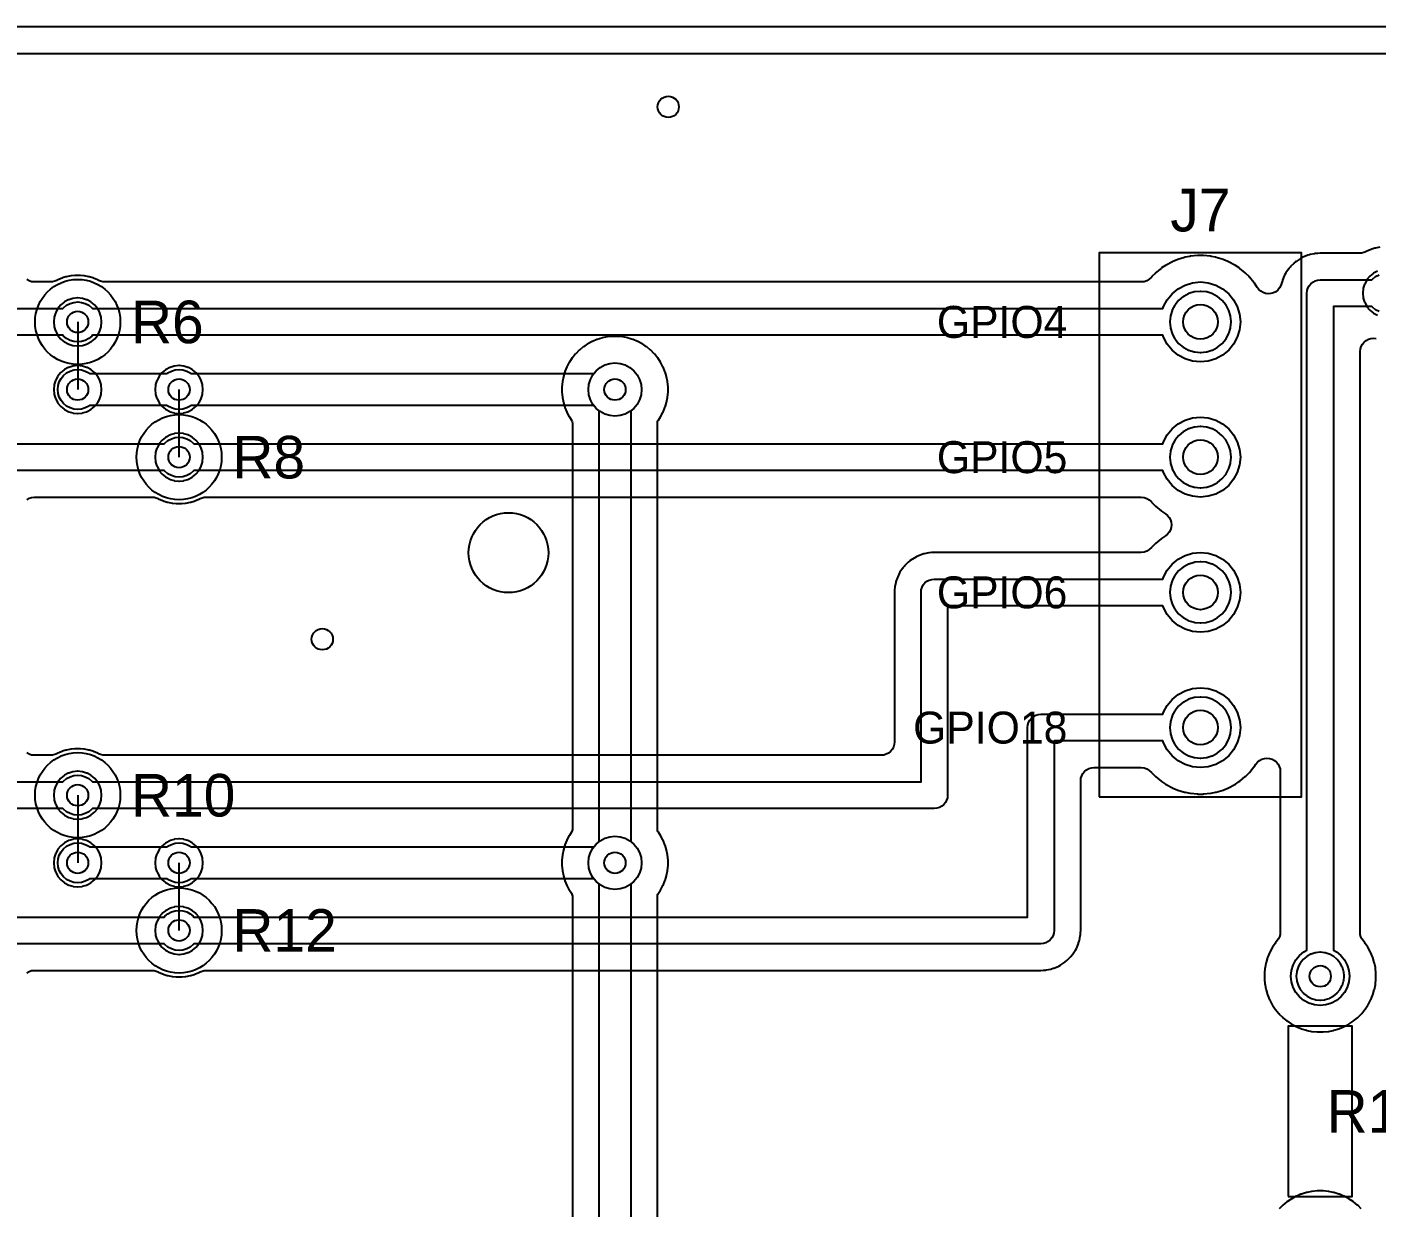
# Model space of a CAD drawing. Header units: millimetres. Extents: x 0 to 159, y -7 to 96.
# Drawn here: x 53.9 to 104.6, y 49.7 to 94 of the extents above; entities that cross this region are included whole.
import ezdxf
from ezdxf.enums import TextEntityAlignment as Align

# ---------------------------------------------------------------- set-up
doc = ezdxf.new("R2010")
doc.units = ezdxf.units.MM
for name, color, linetype in [('ALIGN_3P0', 6, 'CONTINUOUS'), ('COPPER_BOTTOM', 4, 'CONTINUOUS'), ('COPPER_TOP', 1, 'CONTINUOUS'), ('DRILL_0P8', 5, 'CONTINUOUS'), ('DRILL_1P3', 5, 'CONTINUOUS'), ('OUTLINE', 7, 'CONTINUOUS'), ('SILK', 3, 'CONTINUOUS')]:
    doc.layers.add(name, color=color, linetype=linetype)

msp = doc.modelspace()

# ---------------------------------------------------------------- linework, layer by layer
at = {"layer": 'ALIGN_3P0'}
msp.add_circle((72, 74.25), 1.5, dxfattribs=at)
at = {"layer": 'COPPER_BOTTOM'}
for points in [[(38.81, 93), (106.31, 93)], [(104.744, 85.728), (104.575, 85.695), (104.552, 85.689), (104.434, 85.653), (104.411, 85.645), (104.253, 85.58), (104.231, 85.569), (104.212, 85.559), (104.137, 85.527), (104.058, 85.507), (103.976, 85.5), (102.506, 85.5), (102.494, 85.5), (102.408, 85.495), (102.396, 85.495), (102.317, 85.487), (102.292, 85.483), (102.124, 85.45), (102.1, 85.444), (102.03, 85.422), (102.007, 85.414), (101.849, 85.349), (101.826, 85.338), (101.762, 85.303), (101.741, 85.291), (101.598, 85.196), (101.578, 85.181), (101.522, 85.134), (101.503, 85.118), (101.382, 84.997), (101.366, 84.978), (101.319, 84.922), (101.304, 84.902), (101.209, 84.759), (101.197, 84.738), (101.162, 84.674), (101.151, 84.651), (101.086, 84.493), (101.078, 84.47), (101.056, 84.4), (101.047, 84.364), (101.046, 84.364), (101.022, 84.283), (100.974, 84.195), (100.91, 84.119), (100.831, 84.056), (100.742, 84.011), (100.646, 83.984), (100.546, 83.977), (100.447, 83.99), (100.352, 84.022), (100.266, 84.072), (100.191, 84.139), (100.132, 84.219), (100.122, 84.235), (100.027, 84.378), (100.012, 84.397), (99.841, 84.606), (99.825, 84.624), (99.704, 84.745), (99.686, 84.761), (99.477, 84.932), (99.458, 84.947), (99.315, 85.042), (99.294, 85.055), (99.056, 85.182), (99.034, 85.192), (98.876, 85.258), (98.853, 85.266), (98.595, 85.345), (98.571, 85.351), (98.403, 85.384), (98.378, 85.388), (98.11, 85.414), (98.086, 85.415), (97.914, 85.415), (97.89, 85.414), (97.622, 85.388), (97.597, 85.384), (97.429, 85.351), (97.405, 85.345), (97.147, 85.266), (97.124, 85.258), (96.966, 85.192), (96.944, 85.182), (96.706, 85.055), (96.685, 85.042), (96.542, 84.947), (96.523, 84.932), (96.314, 84.761), (96.296, 84.745), (96.175, 84.624), (96.159, 84.606), (96.156, 84.603), (96.077, 84.526), (95.984, 84.468), (95.879, 84.432), (95.77, 84.42), (56.834, 84.42), (56.752, 84.427), (56.673, 84.447), (56.598, 84.479), (56.579, 84.489), (56.557, 84.5), (56.399, 84.565), (56.376, 84.573), (56.258, 84.609), (56.235, 84.615), (56.066, 84.648), (56.042, 84.652), (55.92, 84.664), (55.896, 84.665), (55.724, 84.665), (55.7, 84.664), (55.578, 84.652), (55.554, 84.648), (55.385, 84.615), (55.362, 84.609), (55.244, 84.573), (55.221, 84.565), (55.063, 84.5), (55.041, 84.489), (55.022, 84.479), (54.947, 84.447), (54.868, 84.427), (54.786, 84.42), (54.181, 84.42), (54.081, 84.43), (53.985, 84.46), (53.897, 84.509)], [(104.713, 83.307), (104.583, 83.376), (104.47, 83.47), (104.445, 83.5), (103, 83.5), (103, 59.314), (103.111, 59.255), (103.278, 59.118), (103.415, 58.951), (103.516, 58.761), (103.579, 58.555), (103.6, 58.34), (103.579, 58.125), (103.516, 57.919), (103.415, 57.729), (103.278, 57.562), (103.111, 57.425), (102.921, 57.324), (102.715, 57.261), (102.5, 57.24), (102.285, 57.261), (102.079, 57.324), (101.889, 57.425), (101.722, 57.562), (101.585, 57.729), (101.484, 57.919), (101.421, 58.125), (101.4, 58.34), (101.421, 58.555), (101.484, 58.761), (101.585, 58.951), (101.722, 59.118), (101.889, 59.255), (102, 59.314), (102, 84), (102.01, 84.098), (102.038, 84.191), (102.084, 84.278), (102.146, 84.354), (102.222, 84.416), (102.309, 84.462), (102.402, 84.49), (102.5, 84.5), (104.445, 84.5), (104.47, 84.53), (104.583, 84.624), (104.713, 84.693)], [(52.555, 83.42), (55.255, 83.42), (55.28, 83.45), (55.393, 83.544), (55.523, 83.613), (55.664, 83.656), (55.81, 83.67), (55.956, 83.656), (56.097, 83.613), (56.227, 83.544), (56.34, 83.45), (56.365, 83.42), (96.592, 83.42), (96.614, 83.494), (96.753, 83.753), (96.939, 83.981), (97.167, 84.167), (97.426, 84.306), (97.707, 84.391), (98, 84.42), (98.293, 84.391), (98.574, 84.306), (98.833, 84.167), (99.061, 83.981), (99.247, 83.753), (99.386, 83.494), (99.471, 83.213), (99.5, 82.92), (99.471, 82.627), (99.386, 82.346), (99.247, 82.087), (99.061, 81.859), (98.833, 81.673), (98.574, 81.534), (98.293, 81.449), (98, 81.42), (97.707, 81.449), (97.426, 81.534), (97.167, 81.673), (96.939, 81.859), (96.753, 82.087), (96.614, 82.346), (96.592, 82.42), (56.365, 82.42), (56.34, 82.39), (56.227, 82.296), (56.097, 82.227), (55.956, 82.184), (55.81, 82.17), (55.664, 82.184), (55.523, 82.227), (55.393, 82.296), (55.28, 82.39), (55.255, 82.42), (52.555, 82.42)], [(53.897, 58.471), (53.985, 58.52), (54.081, 58.55), (54.181, 58.56), (58.596, 58.56), (58.678, 58.553), (58.757, 58.533), (58.832, 58.501), (58.851, 58.491), (58.873, 58.48), (59.031, 58.415), (59.054, 58.407), (59.172, 58.371), (59.195, 58.365), (59.364, 58.332), (59.388, 58.328), (59.51, 58.316), (59.534, 58.315), (59.706, 58.315), (59.73, 58.316), (59.852, 58.328), (59.876, 58.332), (60.045, 58.365), (60.068, 58.371), (60.186, 58.407), (60.209, 58.415), (60.367, 58.48), (60.389, 58.491), (60.408, 58.501), (60.483, 58.533), (60.562, 58.553), (60.644, 58.56), (91.994, 58.56), (92.006, 58.56), (92.092, 58.565), (92.104, 58.565), (92.183, 58.573), (92.208, 58.577), (92.376, 58.61), (92.4, 58.616), (92.47, 58.638), (92.493, 58.646), (92.651, 58.711), (92.674, 58.722), (92.738, 58.757), (92.759, 58.769), (92.902, 58.864), (92.922, 58.879), (92.978, 58.926), (92.997, 58.942), (93.118, 59.063), (93.134, 59.082), (93.181, 59.138), (93.196, 59.158), (93.291, 59.301), (93.303, 59.322), (93.338, 59.386), (93.349, 59.409), (93.414, 59.567), (93.422, 59.59), (93.444, 59.66), (93.45, 59.684), (93.483, 59.852), (93.487, 59.877), (93.495, 59.956), (93.495, 59.968), (93.5, 60.054), (93.5, 60.066), (93.5, 65.68), (93.51, 65.778), (93.538, 65.871), (93.584, 65.958), (93.646, 66.034), (93.722, 66.096), (93.809, 66.142), (93.902, 66.17), (94, 66.18), (95.77, 66.18), (95.879, 66.168), (95.984, 66.132), (96.077, 66.074), (96.156, 65.997), (96.159, 65.994), (96.175, 65.976), (96.296, 65.855), (96.314, 65.839), (96.523, 65.668), (96.542, 65.653), (96.685, 65.558), (96.706, 65.545), (96.944, 65.418), (96.966, 65.408), (97.124, 65.342), (97.147, 65.334), (97.405, 65.255), (97.429, 65.249), (97.597, 65.216), (97.622, 65.212), (97.89, 65.186), (97.914, 65.185), (98.086, 65.185), (98.11, 65.186), (98.378, 65.212), (98.403, 65.216), (98.571, 65.249), (98.595, 65.255), (98.853, 65.334), (98.876, 65.342), (99.034, 65.408), (99.056, 65.418), (99.294, 65.545), (99.315, 65.558), (99.458, 65.653), (99.477, 65.668), (99.686, 65.839), (99.704, 65.855), (99.825, 65.976), (99.841, 65.994), (100.012, 66.203), (100.027, 66.222), (100.084, 66.308), (100.146, 66.384), (100.222, 66.446), (100.309, 66.492), (100.402, 66.521), (100.5, 66.53), (100.598, 66.521), (100.691, 66.492), (100.778, 66.446), (100.854, 66.384), (100.916, 66.308), (100.962, 66.222), (100.99, 66.128), (101, 66.03), (101, 59.993), (100.993, 59.908), (100.971, 59.825), (100.935, 59.747), (100.887, 59.676), (100.82, 59.595), (100.806, 59.575), (100.71, 59.433), (100.698, 59.412), (100.608, 59.243), (100.597, 59.221), (100.531, 59.063), (100.523, 59.039), (100.468, 58.857), (100.462, 58.833), (100.428, 58.665), (100.425, 58.64), (100.406, 58.45), (100.405, 58.426), (100.405, 58.254), (100.406, 58.23), (100.425, 58.04), (100.428, 58.015), (100.462, 57.847), (100.468, 57.823), (100.523, 57.641), (100.531, 57.617), (100.597, 57.459), (100.608, 57.437), (100.698, 57.268), (100.71, 57.247), (100.806, 57.105), (100.82, 57.085), (100.941, 56.937), (100.958, 56.919), (101.079, 56.798), (101.097, 56.781), (101.245, 56.66), (101.265, 56.646), (101.407, 56.55), (101.428, 56.538), (101.597, 56.448), (101.619, 56.437), (101.777, 56.371), (101.801, 56.363), (101.983, 56.308), (102.007, 56.302), (102.175, 56.268), (102.2, 56.265), (102.39, 56.246), (102.414, 56.245), (102.586, 56.245), (102.61, 56.246), (102.8, 56.265), (102.825, 56.268), (102.993, 56.302), (103.017, 56.308), (103.199, 56.363), (103.223, 56.371), (103.381, 56.437), (103.403, 56.448), (103.572, 56.538), (103.593, 56.55), (103.735, 56.646), (103.755, 56.66), (103.903, 56.781), (103.921, 56.798), (104.042, 56.919), (104.059, 56.937), (104.18, 57.085), (104.194, 57.105), (104.29, 57.247), (104.302, 57.268), (104.392, 57.437), (104.403, 57.459), (104.469, 57.617), (104.477, 57.641), (104.532, 57.823), (104.538, 57.847), (104.572, 58.015), (104.575, 58.04), (104.594, 58.23), (104.595, 58.254), (104.595, 58.426), (104.594, 58.45), (104.575, 58.64), (104.572, 58.665), (104.538, 58.833), (104.532, 58.857), (104.477, 59.039), (104.469, 59.063), (104.403, 59.221), (104.392, 59.243), (104.302, 59.412), (104.29, 59.433), (104.194, 59.575), (104.18, 59.595), (104.113, 59.676), (104.065, 59.747), (104.029, 59.825), (104.007, 59.908), (104, 59.993), (104, 81.81), (104.01, 81.908), (104.038, 82.002), (104.084, 82.088), (104.146, 82.164), (104.222, 82.226), (104.309, 82.272), (104.402, 82.301), (104.5, 82.31), (104.598, 82.301)], [(52.555, 78.34), (59.065, 78.34), (59.09, 78.37), (59.203, 78.464), (59.333, 78.533), (59.474, 78.576), (59.62, 78.59), (59.766, 78.576), (59.907, 78.533), (60.037, 78.464), (60.15, 78.37), (60.175, 78.34), (96.592, 78.34), (96.614, 78.414), (96.753, 78.673), (96.939, 78.901), (97.167, 79.087), (97.426, 79.226), (97.707, 79.311), (98, 79.34), (98.293, 79.311), (98.574, 79.226), (98.833, 79.087), (99.061, 78.901), (99.247, 78.673), (99.386, 78.414), (99.471, 78.133), (99.5, 77.84), (99.471, 77.547), (99.386, 77.266), (99.247, 77.007), (99.061, 76.779), (98.833, 76.593), (98.574, 76.454), (98.293, 76.369), (98, 76.34), (97.707, 76.369), (97.426, 76.454), (97.167, 76.593), (96.939, 76.779), (96.753, 77.007), (96.614, 77.266), (96.592, 77.34), (60.175, 77.34), (60.15, 77.31), (60.037, 77.216), (59.907, 77.147), (59.766, 77.104), (59.62, 77.09), (59.474, 77.104), (59.333, 77.147), (59.203, 77.216), (59.09, 77.31), (59.065, 77.34), (52.555, 77.34)], [(53.897, 76.251), (53.985, 76.3), (54.081, 76.33), (54.181, 76.34), (58.596, 76.34), (58.678, 76.333), (58.757, 76.313), (58.832, 76.281), (58.851, 76.271), (58.873, 76.26), (59.031, 76.195), (59.054, 76.187), (59.172, 76.151), (59.195, 76.145), (59.364, 76.112), (59.388, 76.108), (59.51, 76.096), (59.534, 76.095), (59.706, 76.095), (59.73, 76.096), (59.852, 76.108), (59.876, 76.112), (60.045, 76.145), (60.068, 76.151), (60.186, 76.187), (60.209, 76.195), (60.367, 76.26), (60.389, 76.271), (60.408, 76.281), (60.483, 76.313), (60.562, 76.333), (60.644, 76.34), (95.77, 76.34), (95.879, 76.328), (95.984, 76.292), (96.077, 76.234), (96.156, 76.157), (96.159, 76.154), (96.175, 76.136), (96.296, 76.015), (96.314, 75.999), (96.523, 75.828), (96.542, 75.813), (96.688, 75.716), (96.764, 75.654), (96.826, 75.578), (96.872, 75.491), (96.901, 75.398), (96.91, 75.3), (96.901, 75.202), (96.872, 75.109), (96.826, 75.022), (96.764, 74.946), (96.688, 74.884), (96.542, 74.787), (96.523, 74.772), (96.314, 74.601), (96.296, 74.585), (96.175, 74.464), (96.159, 74.446), (96.156, 74.443), (96.077, 74.366), (95.984, 74.308), (95.879, 74.272), (95.77, 74.26), (88.006, 74.26), (87.994, 74.26), (87.908, 74.255), (87.896, 74.255), (87.817, 74.247), (87.792, 74.243), (87.624, 74.21), (87.6, 74.204), (87.53, 74.182), (87.507, 74.174), (87.349, 74.109), (87.326, 74.098), (87.262, 74.063), (87.241, 74.051), (87.098, 73.956), (87.078, 73.941), (87.022, 73.894), (87.003, 73.878), (86.882, 73.757), (86.866, 73.738), (86.819, 73.682), (86.804, 73.662), (86.709, 73.519), (86.697, 73.498), (86.662, 73.434), (86.651, 73.411), (86.586, 73.253), (86.578, 73.23), (86.556, 73.16), (86.55, 73.136), (86.517, 72.968), (86.513, 72.943), (86.505, 72.864), (86.505, 72.852), (86.5, 72.766), (86.5, 72.754), (86.5, 67.14), (86.49, 67.042), (86.462, 66.949), (86.416, 66.862), (86.354, 66.786), (86.278, 66.724), (86.191, 66.678), (86.098, 66.65), (86, 66.64), (56.834, 66.64), (56.752, 66.647), (56.673, 66.667), (56.598, 66.699), (56.579, 66.709), (56.557, 66.72), (56.399, 66.785), (56.376, 66.793), (56.258, 66.829), (56.235, 66.835), (56.066, 66.868), (56.042, 66.872), (55.92, 66.884), (55.896, 66.885), (55.724, 66.885), (55.7, 66.884), (55.578, 66.872), (55.554, 66.868), (55.385, 66.835), (55.362, 66.829), (55.244, 66.793), (55.221, 66.785), (55.063, 66.72), (55.041, 66.709), (55.022, 66.699), (54.947, 66.667), (54.868, 66.647), (54.786, 66.64), (54.181, 66.64), (54.081, 66.65), (53.985, 66.68), (53.897, 66.729)], [(52.555, 65.64), (55.255, 65.64), (55.28, 65.67), (55.393, 65.764), (55.523, 65.833), (55.664, 65.876), (55.81, 65.89), (55.956, 65.876), (56.097, 65.833), (56.227, 65.764), (56.34, 65.67), (56.365, 65.64), (87.5, 65.64), (87.5, 72.76), (87.51, 72.858), (87.538, 72.951), (87.584, 73.038), (87.646, 73.114), (87.722, 73.176), (87.809, 73.222), (87.902, 73.25), (88, 73.26), (96.592, 73.26), (96.614, 73.334), (96.753, 73.593), (96.939, 73.821), (97.167, 74.007), (97.426, 74.146), (97.707, 74.231), (98, 74.26), (98.293, 74.231), (98.574, 74.146), (98.833, 74.007), (99.061, 73.821), (99.247, 73.593), (99.386, 73.334), (99.471, 73.053), (99.5, 72.76), (99.471, 72.467), (99.386, 72.186), (99.247, 71.927), (99.061, 71.699), (98.833, 71.513), (98.574, 71.374), (98.293, 71.289), (98, 71.26), (97.707, 71.289), (97.426, 71.374), (97.167, 71.513), (96.939, 71.699), (96.753, 71.927), (96.614, 72.186), (96.592, 72.26), (88.5, 72.26), (88.5, 65.14), (88.49, 65.042), (88.462, 64.949), (88.416, 64.862), (88.354, 64.786), (88.278, 64.724), (88.191, 64.678), (88.098, 64.65), (88, 64.64), (56.365, 64.64), (56.34, 64.61), (56.227, 64.516), (56.097, 64.447), (55.956, 64.404), (55.81, 64.39), (55.664, 64.404), (55.523, 64.447), (55.393, 64.516), (55.28, 64.61), (55.255, 64.64), (52.555, 64.64)], [(52.555, 60.56), (59.065, 60.56), (59.09, 60.59), (59.203, 60.684), (59.333, 60.753), (59.474, 60.796), (59.62, 60.81), (59.766, 60.796), (59.907, 60.753), (60.037, 60.684), (60.15, 60.59), (60.175, 60.56), (91.5, 60.56), (91.5, 67.68), (91.51, 67.778), (91.538, 67.871), (91.584, 67.958), (91.646, 68.034), (91.722, 68.096), (91.809, 68.142), (91.902, 68.17), (92, 68.18), (96.592, 68.18), (96.614, 68.254), (96.753, 68.513), (96.939, 68.741), (97.167, 68.927), (97.426, 69.066), (97.707, 69.151), (98, 69.18), (98.293, 69.151), (98.574, 69.066), (98.833, 68.927), (99.061, 68.741), (99.247, 68.513), (99.386, 68.254), (99.471, 67.973), (99.5, 67.68), (99.471, 67.387), (99.386, 67.106), (99.247, 66.847), (99.061, 66.619), (98.833, 66.433), (98.574, 66.294), (98.293, 66.209), (98, 66.18), (97.707, 66.209), (97.426, 66.294), (97.167, 66.433), (96.939, 66.619), (96.753, 66.847), (96.614, 67.106), (96.592, 67.18), (92.5, 67.18), (92.5, 60.06), (92.49, 59.962), (92.462, 59.869), (92.416, 59.782), (92.354, 59.706), (92.278, 59.644), (92.191, 59.598), (92.098, 59.57), (92, 59.56), (60.175, 59.56), (60.15, 59.53), (60.037, 59.436), (59.907, 59.367), (59.766, 59.324), (59.62, 59.31), (59.474, 59.324), (59.333, 59.367), (59.203, 59.436), (59.09, 59.53), (59.065, 59.56), (52.555, 59.56)], [(104.042, 49.601), (103.921, 49.722), (103.903, 49.739), (103.755, 49.86), (103.735, 49.874), (103.593, 49.97), (103.572, 49.982), (103.403, 50.072), (103.381, 50.083), (103.223, 50.149), (103.199, 50.157), (103.017, 50.212), (102.993, 50.218), (102.825, 50.252), (102.8, 50.255), (102.61, 50.274), (102.586, 50.275), (102.414, 50.275), (102.39, 50.274), (102.2, 50.255), (102.175, 50.252), (102.007, 50.218), (101.983, 50.212), (101.801, 50.157), (101.777, 50.149), (101.619, 50.083), (101.597, 50.072), (101.428, 49.982), (101.407, 49.97), (101.265, 49.874), (101.245, 49.86), (101.097, 49.739), (101.079, 49.722), (100.958, 49.601)]]:
    msp.add_lwpolyline(points, dxfattribs=at)
for points in [[(55.523, 79.687), (55.393, 79.756), (55.28, 79.85), (55.186, 79.963), (55.117, 80.093), (55.074, 80.234), (55.06, 80.38), (55.074, 80.526), (55.117, 80.667), (55.186, 80.797), (55.28, 80.91), (55.393, 81.004), (55.523, 81.073), (55.664, 81.116), (55.81, 81.13), (55.956, 81.116), (56.097, 81.073), (56.227, 81.004), (56.255, 80.98), (59.175, 80.98), (59.203, 81.004), (59.333, 81.073), (59.474, 81.116), (59.62, 81.13), (59.766, 81.116), (59.907, 81.073), (60.037, 81.004), (60.065, 80.98), (75.205, 80.98), (75.293, 81.087), (75.444, 81.211), (75.617, 81.304), (75.805, 81.361), (76, 81.38), (76.195, 81.361), (76.383, 81.304), (76.556, 81.211), (76.707, 81.087), (76.831, 80.936), (76.924, 80.763), (76.981, 80.575), (77, 80.38), (76.981, 80.185), (76.924, 79.997), (76.831, 79.824), (76.707, 79.673), (76.556, 79.549), (76.383, 79.456), (76.195, 79.399), (76, 79.38), (75.805, 79.399), (75.617, 79.456), (75.444, 79.549), (75.293, 79.673), (75.205, 79.78), (60.065, 79.78), (60.037, 79.756), (59.907, 79.687), (59.766, 79.644), (59.62, 79.63), (59.474, 79.644), (59.333, 79.687), (59.203, 79.756), (59.175, 79.78), (56.255, 79.78), (56.227, 79.756), (56.097, 79.687), (55.956, 79.644), (55.81, 79.63), (55.664, 79.644)], [(55.523, 61.907), (55.393, 61.976), (55.28, 62.07), (55.186, 62.183), (55.117, 62.313), (55.074, 62.454), (55.06, 62.6), (55.074, 62.746), (55.117, 62.887), (55.186, 63.017), (55.28, 63.13), (55.393, 63.224), (55.523, 63.293), (55.664, 63.336), (55.81, 63.35), (55.956, 63.336), (56.097, 63.293), (56.227, 63.224), (56.255, 63.2), (59.175, 63.2), (59.203, 63.224), (59.333, 63.293), (59.474, 63.336), (59.62, 63.35), (59.766, 63.336), (59.907, 63.293), (60.037, 63.224), (60.065, 63.2), (75.205, 63.2), (75.293, 63.307), (75.444, 63.431), (75.617, 63.524), (75.805, 63.581), (76, 63.6), (76.195, 63.581), (76.383, 63.524), (76.556, 63.431), (76.707, 63.307), (76.831, 63.156), (76.924, 62.983), (76.981, 62.795), (77, 62.6), (76.981, 62.405), (76.924, 62.217), (76.831, 62.044), (76.707, 61.893), (76.556, 61.769), (76.383, 61.676), (76.195, 61.619), (76, 61.6), (75.805, 61.619), (75.617, 61.676), (75.444, 61.769), (75.293, 61.893), (75.205, 62), (60.065, 62), (60.037, 61.976), (59.907, 61.907), (59.766, 61.864), (59.62, 61.85), (59.474, 61.864), (59.333, 61.907), (59.203, 61.976), (59.175, 62), (56.255, 62), (56.227, 61.976), (56.097, 61.907), (55.956, 61.864), (55.81, 61.85), (55.664, 61.864)]]:
    msp.add_lwpolyline(points, close=True, dxfattribs=at)
at = {"layer": 'COPPER_TOP'}
for points in [[(142.8, 1), (1.2, 1), (1.161, 1.004), (1.123, 1.015), (1.089, 1.034), (1.059, 1.059), (1.034, 1.089), (1.015, 1.123), (1.004, 1.161), (1, 1.2), (1, 92.8), (1.004, 92.839), (1.015, 92.877), (1.034, 92.911), (1.059, 92.941), (1.089, 92.966), (1.123, 92.985), (1.161, 92.996), (1.2, 93), (106.61, 93)], [(104.647, 84.827), (104.509, 84.753), (104.492, 84.742), (104.371, 84.643), (104.357, 84.629), (104.258, 84.508), (104.247, 84.491), (104.173, 84.353), (104.166, 84.335), (104.12, 84.185), (104.116, 84.166), (104.101, 84.01), (104.101, 83.99), (104.116, 83.834), (104.12, 83.815), (104.166, 83.665), (104.173, 83.647), (104.247, 83.509), (104.258, 83.492), (104.357, 83.371), (104.371, 83.357), (104.492, 83.258), (104.509, 83.247), (104.647, 83.173)], [(77.6, 36.357), (77.6, 61.343), (77.604, 61.382), (77.615, 61.419), (77.634, 61.454), (77.711, 61.569), (77.716, 61.577), (77.803, 61.742), (77.808, 61.75), (77.879, 61.922), (77.882, 61.932), (77.936, 62.11), (77.939, 62.119), (77.975, 62.302), (77.976, 62.312), (77.995, 62.497), (77.995, 62.507), (77.995, 62.693), (77.995, 62.703), (77.976, 62.888), (77.975, 62.898), (77.939, 63.081), (77.936, 63.09), (77.882, 63.268), (77.879, 63.278), (77.808, 63.45), (77.803, 63.458), (77.716, 63.623), (77.711, 63.631), (77.634, 63.746), (77.615, 63.781), (77.604, 63.818), (77.6, 63.857), (77.6, 79.123), (77.604, 79.162), (77.615, 79.199), (77.634, 79.234), (77.711, 79.349), (77.716, 79.357), (77.803, 79.522), (77.808, 79.53), (77.879, 79.702), (77.882, 79.712), (77.936, 79.89), (77.939, 79.899), (77.975, 80.082), (77.976, 80.092), (77.995, 80.277), (77.995, 80.287), (77.995, 80.473), (77.995, 80.483), (77.976, 80.668), (77.975, 80.678), (77.939, 80.861), (77.936, 80.87), (77.882, 81.048), (77.879, 81.058), (77.808, 81.23), (77.803, 81.238), (77.716, 81.403), (77.711, 81.411), (77.607, 81.566), (77.601, 81.574), (77.483, 81.718), (77.477, 81.725), (77.345, 81.857), (77.338, 81.863), (77.194, 81.981), (77.186, 81.987), (77.031, 82.091), (77.023, 82.096), (76.858, 82.183), (76.85, 82.188), (76.678, 82.259), (76.668, 82.262), (76.49, 82.316), (76.481, 82.319), (76.298, 82.355), (76.288, 82.356), (76.103, 82.375), (76.093, 82.375), (75.907, 82.375), (75.897, 82.375), (75.712, 82.356), (75.702, 82.355), (75.519, 82.319), (75.51, 82.316), (75.332, 82.262), (75.322, 82.259), (75.15, 82.188), (75.142, 82.183), (74.977, 82.096), (74.969, 82.091), (74.814, 81.987), (74.806, 81.981), (74.662, 81.863), (74.655, 81.857), (74.523, 81.725), (74.517, 81.718), (74.399, 81.574), (74.393, 81.566), (74.289, 81.411), (74.284, 81.403), (74.197, 81.238), (74.192, 81.23), (74.121, 81.058), (74.118, 81.048), (74.064, 80.87), (74.061, 80.861), (74.025, 80.678), (74.024, 80.668), (74.005, 80.483), (74.005, 80.473), (74.005, 80.287), (74.005, 80.277), (74.024, 80.092), (74.025, 80.082), (74.061, 79.899), (74.064, 79.89), (74.118, 79.712), (74.121, 79.702), (74.192, 79.53), (74.197, 79.522), (74.284, 79.357), (74.289, 79.349), (74.366, 79.234), (74.385, 79.199), (74.396, 79.162), (74.4, 79.123), (74.4, 63.857), (74.396, 63.818), (74.385, 63.781), (74.366, 63.746), (74.289, 63.631), (74.284, 63.623), (74.197, 63.458), (74.192, 63.45), (74.121, 63.278), (74.118, 63.268), (74.064, 63.09), (74.061, 63.081), (74.025, 62.898), (74.024, 62.888), (74.005, 62.703), (74.005, 62.693), (74.005, 62.507), (74.005, 62.497), (74.024, 62.312), (74.025, 62.302), (74.061, 62.119), (74.064, 62.11), (74.118, 61.932), (74.121, 61.922), (74.192, 61.75), (74.197, 61.742), (74.284, 61.577), (74.289, 61.569), (74.366, 61.454), (74.385, 61.419), (74.396, 61.382), (74.4, 61.343), (74.4, 36.357)], [(75.4, 35.895), (75.4, 61.805), (75.293, 61.893), (75.169, 62.044), (75.076, 62.217), (75.019, 62.405), (75, 62.6), (75.019, 62.795), (75.076, 62.983), (75.169, 63.156), (75.293, 63.307), (75.4, 63.395), (75.4, 79.585), (75.293, 79.673), (75.169, 79.824), (75.076, 79.997), (75.019, 80.185), (75, 80.38), (75.019, 80.575), (75.076, 80.763), (75.169, 80.936), (75.293, 81.087), (75.444, 81.211), (75.617, 81.304), (75.805, 81.361), (76, 81.38), (76.195, 81.361), (76.383, 81.304), (76.556, 81.211), (76.707, 81.087), (76.831, 80.936), (76.924, 80.763), (76.981, 80.575), (77, 80.38), (76.981, 80.185), (76.924, 79.997), (76.831, 79.824), (76.707, 79.673), (76.6, 79.585), (76.6, 63.395), (76.707, 63.307), (76.831, 63.156), (76.924, 62.983), (76.981, 62.795), (77, 62.6), (76.981, 62.405), (76.924, 62.217), (76.831, 62.044), (76.707, 61.893), (76.6, 61.805), (76.6, 35.895)]]:
    msp.add_lwpolyline(points, dxfattribs=at)
for points in [[(55.457, 82.093), (55.475, 82.086), (55.625, 82.04), (55.644, 82.036), (55.8, 82.021), (55.82, 82.021), (55.976, 82.036), (55.995, 82.04), (56.145, 82.086), (56.163, 82.093), (56.301, 82.167), (56.318, 82.178), (56.439, 82.277), (56.453, 82.291), (56.552, 82.412), (56.563, 82.429), (56.637, 82.567), (56.644, 82.585), (56.69, 82.735), (56.694, 82.754), (56.709, 82.91), (56.709, 82.93), (56.694, 83.086), (56.69, 83.105), (56.644, 83.255), (56.637, 83.273), (56.563, 83.411), (56.552, 83.428), (56.453, 83.549), (56.439, 83.563), (56.318, 83.662), (56.301, 83.673), (56.163, 83.747), (56.145, 83.754), (55.995, 83.8), (55.976, 83.804), (55.82, 83.819), (55.8, 83.819), (55.644, 83.804), (55.625, 83.8), (55.475, 83.754), (55.457, 83.747), (55.319, 83.673), (55.302, 83.662), (55.181, 83.563), (55.167, 83.549), (55.068, 83.428), (55.057, 83.411), (54.983, 83.273), (54.976, 83.255), (54.93, 83.105), (54.926, 83.086), (54.911, 82.93), (54.911, 82.91), (54.926, 82.754), (54.93, 82.735), (54.976, 82.585), (54.983, 82.567), (55.057, 82.429), (55.068, 82.412), (55.167, 82.291), (55.181, 82.277), (55.302, 82.178), (55.319, 82.167)], [(97.353, 81.97), (97.37, 81.959), (97.551, 81.862), (97.569, 81.855), (97.766, 81.795), (97.785, 81.791), (97.99, 81.771), (98.01, 81.771), (98.215, 81.791), (98.234, 81.795), (98.431, 81.855), (98.449, 81.862), (98.63, 81.959), (98.647, 81.97), (98.806, 82.101), (98.819, 82.114), (98.95, 82.273), (98.961, 82.29), (99.058, 82.471), (99.065, 82.489), (99.125, 82.686), (99.129, 82.705), (99.149, 82.91), (99.149, 82.93), (99.129, 83.135), (99.125, 83.154), (99.065, 83.351), (99.058, 83.369), (98.961, 83.55), (98.95, 83.567), (98.819, 83.726), (98.806, 83.739), (98.647, 83.87), (98.63, 83.881), (98.449, 83.978), (98.431, 83.985), (98.234, 84.045), (98.215, 84.049), (98.01, 84.069), (97.99, 84.069), (97.785, 84.049), (97.766, 84.045), (97.569, 83.985), (97.551, 83.978), (97.37, 83.881), (97.353, 83.87), (97.194, 83.739), (97.181, 83.726), (97.05, 83.567), (97.039, 83.55), (96.942, 83.369), (96.935, 83.351), (96.875, 83.154), (96.871, 83.135), (96.851, 82.93), (96.851, 82.91), (96.871, 82.705), (96.875, 82.686), (96.935, 82.489), (96.942, 82.471), (97.039, 82.29), (97.05, 82.273), (97.181, 82.114), (97.194, 82.101)], [(55.167, 79.751), (55.181, 79.737), (55.302, 79.638), (55.319, 79.627), (55.457, 79.553), (55.475, 79.546), (55.625, 79.5), (55.644, 79.496), (55.8, 79.481), (55.82, 79.481), (55.976, 79.496), (55.995, 79.5), (56.145, 79.546), (56.163, 79.553), (56.301, 79.627), (56.318, 79.638), (56.439, 79.737), (56.453, 79.751), (56.552, 79.872), (56.563, 79.889), (56.637, 80.027), (56.644, 80.045), (56.69, 80.195), (56.694, 80.214), (56.709, 80.37), (56.709, 80.39), (56.694, 80.546), (56.69, 80.565), (56.644, 80.715), (56.637, 80.733), (56.563, 80.871), (56.552, 80.888), (56.453, 81.009), (56.439, 81.023), (56.318, 81.122), (56.301, 81.133), (56.163, 81.207), (56.145, 81.214), (55.995, 81.26), (55.976, 81.264), (55.82, 81.279), (55.8, 81.279), (55.644, 81.264), (55.625, 81.26), (55.475, 81.214), (55.457, 81.207), (55.319, 81.133), (55.302, 81.122), (55.181, 81.023), (55.167, 81.009), (55.068, 80.888), (55.057, 80.871), (54.983, 80.733), (54.976, 80.715), (54.93, 80.565), (54.926, 80.546), (54.911, 80.39), (54.911, 80.37), (54.926, 80.214), (54.93, 80.195), (54.976, 80.045), (54.983, 80.027), (55.057, 79.889), (55.068, 79.872)], [(59.112, 79.638), (59.129, 79.627), (59.267, 79.553), (59.285, 79.546), (59.435, 79.5), (59.454, 79.496), (59.61, 79.481), (59.63, 79.481), (59.786, 79.496), (59.805, 79.5), (59.955, 79.546), (59.973, 79.553), (60.111, 79.627), (60.128, 79.638), (60.249, 79.737), (60.263, 79.751), (60.362, 79.872), (60.373, 79.889), (60.447, 80.027), (60.454, 80.045), (60.5, 80.195), (60.504, 80.214), (60.519, 80.37), (60.519, 80.39), (60.504, 80.546), (60.5, 80.565), (60.454, 80.715), (60.447, 80.733), (60.373, 80.871), (60.362, 80.888), (60.263, 81.009), (60.249, 81.023), (60.128, 81.122), (60.111, 81.133), (59.973, 81.207), (59.955, 81.214), (59.805, 81.26), (59.786, 81.264), (59.63, 81.279), (59.61, 81.279), (59.454, 81.264), (59.435, 81.26), (59.285, 81.214), (59.267, 81.207), (59.129, 81.133), (59.112, 81.122), (58.991, 81.023), (58.977, 81.009), (58.878, 80.888), (58.867, 80.871), (58.793, 80.733), (58.786, 80.715), (58.74, 80.565), (58.736, 80.546), (58.721, 80.39), (58.721, 80.37), (58.736, 80.214), (58.74, 80.195), (58.786, 80.045), (58.793, 80.027), (58.867, 79.889), (58.878, 79.872), (58.977, 79.751), (58.991, 79.737)], [(59.112, 77.098), (59.129, 77.087), (59.267, 77.013), (59.285, 77.006), (59.435, 76.96), (59.454, 76.956), (59.61, 76.941), (59.63, 76.941), (59.786, 76.956), (59.805, 76.96), (59.955, 77.006), (59.973, 77.013), (60.111, 77.087), (60.128, 77.098), (60.249, 77.197), (60.263, 77.211), (60.362, 77.332), (60.373, 77.349), (60.447, 77.487), (60.454, 77.505), (60.5, 77.655), (60.504, 77.674), (60.519, 77.83), (60.519, 77.85), (60.504, 78.006), (60.5, 78.025), (60.454, 78.175), (60.447, 78.193), (60.373, 78.331), (60.362, 78.348), (60.263, 78.469), (60.249, 78.483), (60.128, 78.582), (60.111, 78.593), (59.973, 78.667), (59.955, 78.674), (59.805, 78.72), (59.786, 78.724), (59.63, 78.739), (59.61, 78.739), (59.454, 78.724), (59.435, 78.72), (59.285, 78.674), (59.267, 78.667), (59.129, 78.593), (59.112, 78.582), (58.991, 78.483), (58.977, 78.469), (58.878, 78.348), (58.867, 78.331), (58.793, 78.193), (58.786, 78.175), (58.74, 78.025), (58.736, 78.006), (58.721, 77.85), (58.721, 77.83), (58.736, 77.674), (58.74, 77.655), (58.786, 77.505), (58.793, 77.487), (58.867, 77.349), (58.878, 77.332), (58.977, 77.211), (58.991, 77.197)], [(97.353, 76.89), (97.37, 76.879), (97.551, 76.782), (97.569, 76.775), (97.766, 76.715), (97.785, 76.711), (97.99, 76.691), (98.01, 76.691), (98.215, 76.711), (98.234, 76.715), (98.431, 76.775), (98.449, 76.782), (98.63, 76.879), (98.647, 76.89), (98.806, 77.021), (98.819, 77.034), (98.95, 77.193), (98.961, 77.21), (99.058, 77.391), (99.065, 77.409), (99.125, 77.606), (99.129, 77.625), (99.149, 77.83), (99.149, 77.85), (99.129, 78.055), (99.125, 78.074), (99.065, 78.271), (99.058, 78.289), (98.961, 78.47), (98.95, 78.487), (98.819, 78.646), (98.806, 78.659), (98.647, 78.79), (98.63, 78.801), (98.449, 78.898), (98.431, 78.905), (98.234, 78.965), (98.215, 78.969), (98.01, 78.989), (97.99, 78.989), (97.785, 78.969), (97.766, 78.965), (97.569, 78.905), (97.551, 78.898), (97.37, 78.801), (97.353, 78.79), (97.194, 78.659), (97.181, 78.646), (97.05, 78.487), (97.039, 78.47), (96.942, 78.289), (96.935, 78.271), (96.875, 78.074), (96.871, 78.055), (96.851, 77.85), (96.851, 77.83), (96.871, 77.625), (96.875, 77.606), (96.935, 77.409), (96.942, 77.391), (97.039, 77.21), (97.05, 77.193), (97.181, 77.034), (97.194, 77.021)], [(97.551, 71.702), (97.569, 71.695), (97.766, 71.635), (97.785, 71.631), (97.99, 71.611), (98.01, 71.611), (98.215, 71.631), (98.234, 71.635), (98.431, 71.695), (98.449, 71.702), (98.63, 71.799), (98.647, 71.81), (98.806, 71.941), (98.819, 71.954), (98.95, 72.113), (98.961, 72.13), (99.058, 72.311), (99.065, 72.329), (99.125, 72.526), (99.129, 72.545), (99.149, 72.75), (99.149, 72.77), (99.129, 72.975), (99.125, 72.994), (99.065, 73.191), (99.058, 73.209), (98.961, 73.39), (98.95, 73.407), (98.819, 73.566), (98.806, 73.579), (98.647, 73.71), (98.63, 73.721), (98.449, 73.818), (98.431, 73.825), (98.234, 73.885), (98.215, 73.889), (98.01, 73.909), (97.99, 73.909), (97.785, 73.889), (97.766, 73.885), (97.569, 73.825), (97.551, 73.818), (97.37, 73.721), (97.353, 73.71), (97.194, 73.579), (97.181, 73.566), (97.05, 73.407), (97.039, 73.39), (96.942, 73.209), (96.935, 73.191), (96.875, 72.994), (96.871, 72.975), (96.851, 72.77), (96.851, 72.75), (96.871, 72.545), (96.875, 72.526), (96.935, 72.329), (96.942, 72.311), (97.039, 72.13), (97.05, 72.113), (97.181, 71.954), (97.194, 71.941), (97.353, 71.81), (97.37, 71.799)], [(97.551, 66.622), (97.569, 66.615), (97.766, 66.555), (97.785, 66.551), (97.99, 66.531), (98.01, 66.531), (98.215, 66.551), (98.234, 66.555), (98.431, 66.615), (98.449, 66.622), (98.63, 66.719), (98.647, 66.73), (98.806, 66.861), (98.819, 66.874), (98.95, 67.033), (98.961, 67.05), (99.058, 67.231), (99.065, 67.249), (99.125, 67.446), (99.129, 67.465), (99.149, 67.67), (99.149, 67.69), (99.129, 67.895), (99.125, 67.914), (99.065, 68.111), (99.058, 68.129), (98.961, 68.31), (98.95, 68.327), (98.819, 68.486), (98.806, 68.499), (98.647, 68.63), (98.63, 68.641), (98.449, 68.738), (98.431, 68.745), (98.234, 68.805), (98.215, 68.809), (98.01, 68.829), (97.99, 68.829), (97.785, 68.809), (97.766, 68.805), (97.569, 68.745), (97.551, 68.738), (97.37, 68.641), (97.353, 68.63), (97.194, 68.499), (97.181, 68.486), (97.05, 68.327), (97.039, 68.31), (96.942, 68.129), (96.935, 68.111), (96.875, 67.914), (96.871, 67.895), (96.851, 67.69), (96.851, 67.67), (96.871, 67.465), (96.875, 67.446), (96.935, 67.249), (96.942, 67.231), (97.039, 67.05), (97.05, 67.033), (97.181, 66.874), (97.194, 66.861), (97.353, 66.73), (97.37, 66.719)], [(55.457, 64.313), (55.475, 64.306), (55.625, 64.26), (55.644, 64.256), (55.8, 64.241), (55.82, 64.241), (55.976, 64.256), (55.995, 64.26), (56.145, 64.306), (56.163, 64.313), (56.301, 64.387), (56.318, 64.398), (56.439, 64.497), (56.453, 64.511), (56.552, 64.632), (56.563, 64.649), (56.637, 64.787), (56.644, 64.805), (56.69, 64.955), (56.694, 64.974), (56.709, 65.13), (56.709, 65.15), (56.694, 65.306), (56.69, 65.325), (56.644, 65.475), (56.637, 65.493), (56.563, 65.631), (56.552, 65.648), (56.453, 65.769), (56.439, 65.783), (56.318, 65.882), (56.301, 65.893), (56.163, 65.967), (56.145, 65.974), (55.995, 66.02), (55.976, 66.024), (55.82, 66.039), (55.8, 66.039), (55.644, 66.024), (55.625, 66.02), (55.475, 65.974), (55.457, 65.967), (55.319, 65.893), (55.302, 65.882), (55.181, 65.783), (55.167, 65.769), (55.068, 65.648), (55.057, 65.631), (54.983, 65.493), (54.976, 65.475), (54.93, 65.325), (54.926, 65.306), (54.911, 65.15), (54.911, 65.13), (54.926, 64.974), (54.93, 64.955), (54.976, 64.805), (54.983, 64.787), (55.057, 64.649), (55.068, 64.632), (55.167, 64.511), (55.181, 64.497), (55.302, 64.398), (55.319, 64.387)], [(55.302, 61.858), (55.319, 61.847), (55.457, 61.773), (55.475, 61.766), (55.625, 61.72), (55.644, 61.716), (55.8, 61.701), (55.82, 61.701), (55.976, 61.716), (55.995, 61.72), (56.145, 61.766), (56.163, 61.773), (56.301, 61.847), (56.318, 61.858), (56.439, 61.957), (56.453, 61.971), (56.552, 62.092), (56.563, 62.109), (56.637, 62.247), (56.644, 62.265), (56.69, 62.415), (56.694, 62.434), (56.709, 62.59), (56.709, 62.61), (56.694, 62.766), (56.69, 62.785), (56.644, 62.935), (56.637, 62.953), (56.563, 63.091), (56.552, 63.108), (56.453, 63.229), (56.439, 63.243), (56.318, 63.342), (56.301, 63.353), (56.163, 63.427), (56.145, 63.434), (55.995, 63.48), (55.976, 63.484), (55.82, 63.499), (55.8, 63.499), (55.644, 63.484), (55.625, 63.48), (55.475, 63.434), (55.457, 63.427), (55.319, 63.353), (55.302, 63.342), (55.181, 63.243), (55.167, 63.229), (55.068, 63.108), (55.057, 63.091), (54.983, 62.953), (54.976, 62.935), (54.93, 62.785), (54.926, 62.766), (54.911, 62.61), (54.911, 62.59), (54.926, 62.434), (54.93, 62.415), (54.976, 62.265), (54.983, 62.247), (55.057, 62.109), (55.068, 62.092), (55.167, 61.971), (55.181, 61.957)], [(59.112, 61.858), (59.129, 61.847), (59.267, 61.773), (59.285, 61.766), (59.435, 61.72), (59.454, 61.716), (59.61, 61.701), (59.63, 61.701), (59.786, 61.716), (59.805, 61.72), (59.955, 61.766), (59.973, 61.773), (60.111, 61.847), (60.128, 61.858), (60.249, 61.957), (60.263, 61.971), (60.362, 62.092), (60.373, 62.109), (60.447, 62.247), (60.454, 62.265), (60.5, 62.415), (60.504, 62.434), (60.519, 62.59), (60.519, 62.61), (60.504, 62.766), (60.5, 62.785), (60.454, 62.935), (60.447, 62.953), (60.373, 63.091), (60.362, 63.108), (60.263, 63.229), (60.249, 63.243), (60.128, 63.342), (60.111, 63.353), (59.973, 63.427), (59.955, 63.434), (59.805, 63.48), (59.786, 63.484), (59.63, 63.499), (59.61, 63.499), (59.454, 63.484), (59.435, 63.48), (59.285, 63.434), (59.267, 63.427), (59.129, 63.353), (59.112, 63.342), (58.991, 63.243), (58.977, 63.229), (58.878, 63.108), (58.867, 63.091), (58.793, 62.953), (58.786, 62.935), (58.74, 62.785), (58.736, 62.766), (58.721, 62.61), (58.721, 62.59), (58.736, 62.434), (58.74, 62.415), (58.786, 62.265), (58.793, 62.247), (58.867, 62.109), (58.878, 62.092), (58.977, 61.971), (58.991, 61.957)], [(59.112, 59.318), (59.129, 59.307), (59.267, 59.233), (59.285, 59.226), (59.435, 59.18), (59.454, 59.176), (59.61, 59.161), (59.63, 59.161), (59.786, 59.176), (59.805, 59.18), (59.955, 59.226), (59.973, 59.233), (60.111, 59.307), (60.128, 59.318), (60.249, 59.417), (60.263, 59.431), (60.362, 59.552), (60.373, 59.569), (60.447, 59.707), (60.454, 59.725), (60.5, 59.875), (60.504, 59.894), (60.519, 60.05), (60.519, 60.07), (60.504, 60.226), (60.5, 60.245), (60.454, 60.395), (60.447, 60.413), (60.373, 60.551), (60.362, 60.568), (60.263, 60.689), (60.249, 60.703), (60.128, 60.802), (60.111, 60.813), (59.973, 60.887), (59.955, 60.894), (59.805, 60.94), (59.786, 60.944), (59.63, 60.959), (59.61, 60.959), (59.454, 60.944), (59.435, 60.94), (59.285, 60.894), (59.267, 60.887), (59.129, 60.813), (59.112, 60.802), (58.991, 60.703), (58.977, 60.689), (58.878, 60.568), (58.867, 60.551), (58.793, 60.413), (58.786, 60.395), (58.74, 60.245), (58.736, 60.226), (58.721, 60.07), (58.721, 60.05), (58.736, 59.894), (58.74, 59.875), (58.786, 59.725), (58.793, 59.707), (58.867, 59.569), (58.878, 59.552), (58.977, 59.431), (58.991, 59.417)], [(102.147, 57.513), (102.165, 57.506), (102.315, 57.46), (102.334, 57.456), (102.49, 57.441), (102.51, 57.441), (102.666, 57.456), (102.685, 57.46), (102.835, 57.506), (102.853, 57.513), (102.991, 57.587), (103.008, 57.598), (103.129, 57.697), (103.143, 57.711), (103.242, 57.832), (103.253, 57.849), (103.327, 57.987), (103.334, 58.005), (103.38, 58.155), (103.384, 58.174), (103.399, 58.33), (103.399, 58.35), (103.384, 58.506), (103.38, 58.525), (103.334, 58.675), (103.327, 58.693), (103.253, 58.831), (103.242, 58.848), (103.143, 58.969), (103.129, 58.983), (103.008, 59.082), (102.991, 59.093), (102.853, 59.167), (102.835, 59.174), (102.685, 59.22), (102.666, 59.224), (102.51, 59.239), (102.49, 59.239), (102.334, 59.224), (102.315, 59.22), (102.165, 59.174), (102.147, 59.167), (102.009, 59.093), (101.992, 59.082), (101.871, 58.983), (101.857, 58.969), (101.758, 58.848), (101.747, 58.831), (101.673, 58.693), (101.666, 58.675), (101.62, 58.525), (101.616, 58.506), (101.601, 58.35), (101.601, 58.33), (101.616, 58.174), (101.62, 58.155), (101.666, 58.005), (101.673, 57.987), (101.747, 57.849), (101.758, 57.832), (101.857, 57.711), (101.871, 57.697), (101.992, 57.598), (102.009, 57.587)]]:
    msp.add_lwpolyline(points, close=True, dxfattribs=at)
at = {"layer": 'DRILL_0P8'}
for centre in [(78, 91), (55.81, 82.92), (55.81, 80.38), (59.62, 80.38), (76, 80.38), (59.62, 77.84), (65, 71), (55.81, 65.14), (55.81, 62.6), (59.62, 62.6), (76, 62.6), (59.62, 60.06), (102.5, 58.34)]:
    msp.add_circle(centre, 0.4, dxfattribs=at)
at = {"layer": 'DRILL_1P3'}
for centre in [(98, 82.92), (98, 77.84), (98, 72.76), (98, 67.68)]:
    msp.add_circle(centre, 0.65, dxfattribs=at)
at = {"layer": 'OUTLINE'}
msp.add_lwpolyline([(144, 0), (144, 94), (0, 94), (0, 0)], close=True, dxfattribs=at)
at = {"layer": 'SILK'}
for p, q in [((55.81, 82.92), (55.81, 80.38)), ((59.62, 77.84), (59.62, 80.38)), ((55.81, 65.14), (55.81, 62.6)), ((59.62, 60.06), (59.62, 62.6))]:
    msp.add_line(p, q, dxfattribs=at)
for points in [[(94.2, 65.08), (101.8, 65.08), (101.8, 85.52), (94.2, 85.52)], [(101.3, 50.06), (103.7, 50.06), (103.7, 56.46), (101.3, 56.46)]]:
    msp.add_lwpolyline(points, close=True, dxfattribs=at)
for centre in [(55.81, 82.92), (59.62, 77.84), (55.81, 65.14), (59.62, 60.06)]:
    msp.add_circle(centre, 1.6, dxfattribs=at)

# ---------------------------------------------------------------- texts
for s, p in [('J7', (98, 87.12)), ('R13', (104.7, 53.26))]:
    msp.add_text(s, height=1.6, dxfattribs=at).set_placement(p, align=Align.MIDDLE_CENTER)
for s, p in [('R6', (57.81, 82.92)), ('R8', (61.62, 77.84)), ('R10', (57.81, 65.14)), ('R12', (61.62, 60.06))]:
    msp.add_text(s, height=1.6, dxfattribs=at).set_placement(p, align=Align.MIDDLE_LEFT)
for s, p in [('GPIO4', (93, 82.92)), ('GPIO5', (93, 77.84)), ('GPIO6', (93, 72.76)), ('GPIO18', (93, 67.68))]:
    msp.add_text(s, height=1.2, dxfattribs=at).set_placement(p, align=Align.MIDDLE_RIGHT)

doc.saveas('drawing.dxf')
